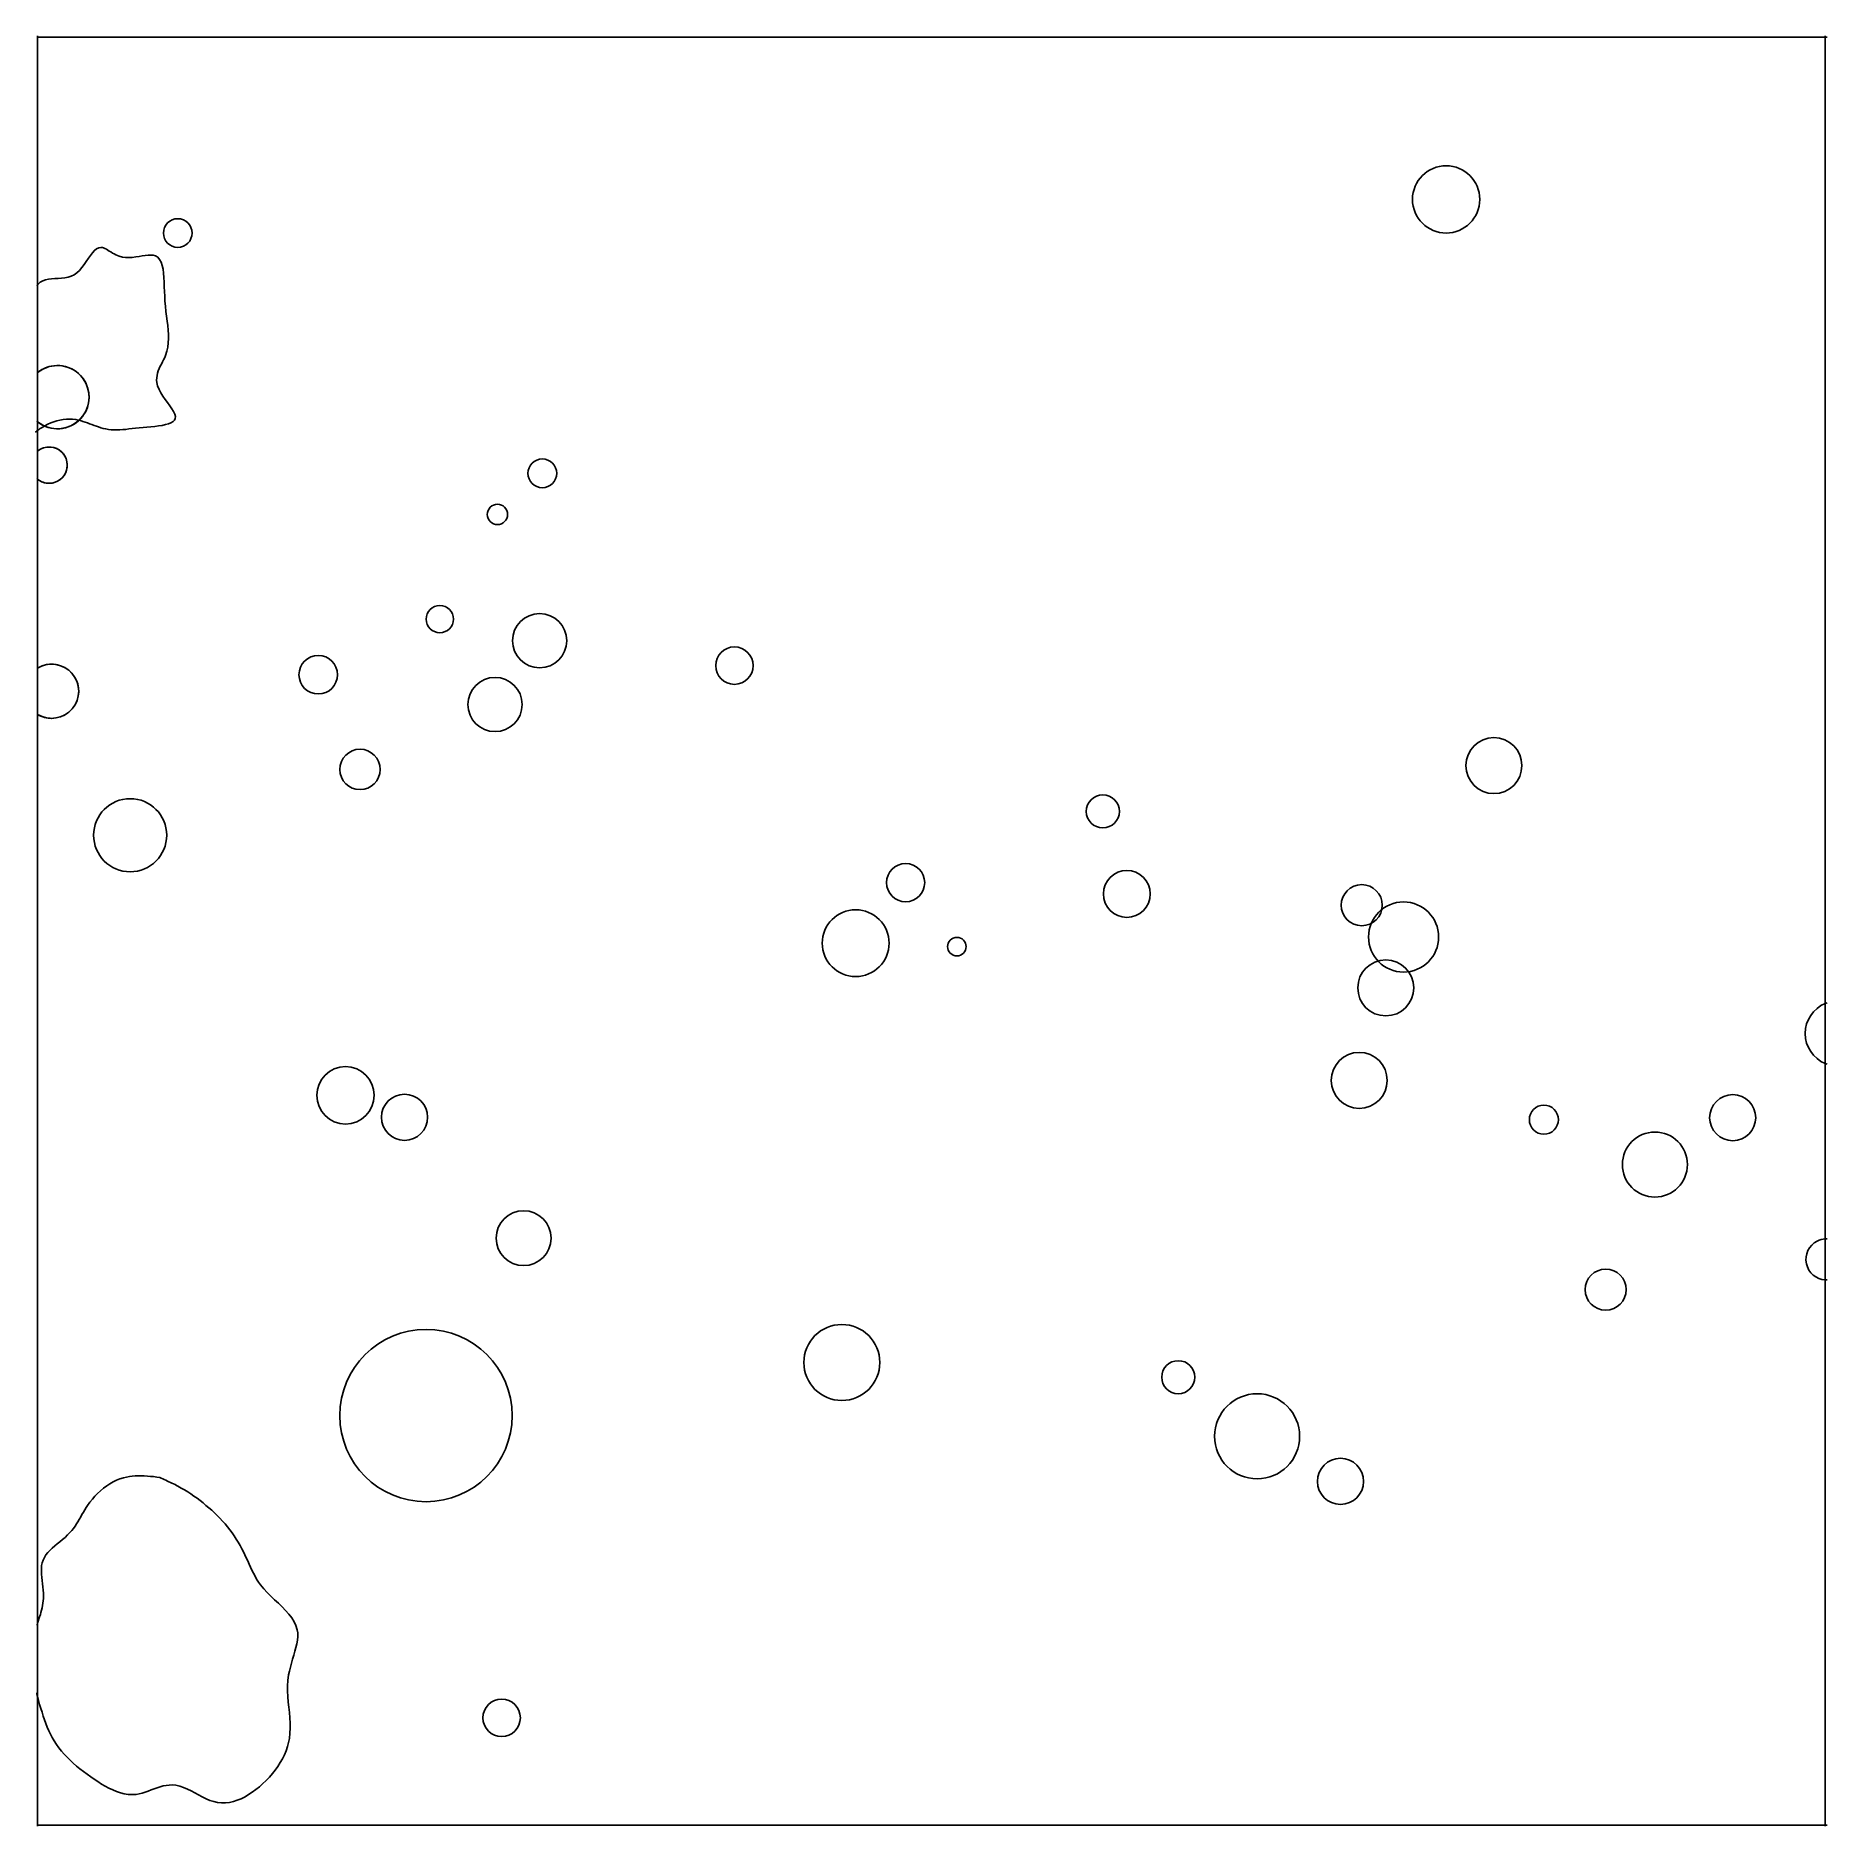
# Model space of a CAD drawing. Extents: x 7.048 to 8.034, y 7.546 to 8.531.
import ezdxf

# ---------------------------------------------------------------- set-up
doc = ezdxf.new("R2010")
doc.units = 0
doc.layers.add('LAYER1', color=7, linetype='CONTINUOUS')
doc.layers.add('LAYER12', color=5, linetype='CONTINUOUS')

msp = doc.modelspace()

# ---------------------------------------------------------------- linework, layer by layer
at = {"layer": 'LAYER1', "color": 7, "linetype": 'CONTINUOUS'}
for points in [[(7.0493, 8.394), (7.0494, 8.394), (7.0494, 8.394), (7.0494, 8.394), (7.0494, 8.3941), (7.0495, 8.3941), (7.0495, 8.3941), (7.0495, 8.3942), (7.0495, 8.3942), (7.0496, 8.3942), (7.0496, 8.3942), (7.0496, 8.3943), (7.0496, 8.3943), (7.0508, 8.3954), (7.0522, 8.3962), (7.0537, 8.3968), (7.0554, 8.3971), (7.0571, 8.3973), (7.0589, 8.3975), (7.0607, 8.3975), (7.0626, 8.3977), (7.0644, 8.3979), (7.0662, 8.3982), (7.0679, 8.3987), (7.0695, 8.3995), (7.071, 8.4006), (7.0724, 8.4019), (7.0737, 8.4035), (7.075, 8.4052), (7.0761, 8.4069), (7.0773, 8.4086), (7.0784, 8.4102), (7.0795, 8.4116), (7.0806, 8.4129), (7.0818, 8.4138), (7.083, 8.4144), (7.0842, 8.4146), (7.085, 8.4145), (7.0857, 8.4143), (7.0864, 8.414), (7.0872, 8.4136), (7.088, 8.4131), (7.0888, 8.4126), (7.0897, 8.4121), (7.0906, 8.4115), (7.0915, 8.411), (7.0924, 8.4105), (7.0933, 8.4101), (7.0943, 8.4097), (7.096, 8.4093), (7.0978, 8.4091), (7.0997, 8.409), (7.1015, 8.4091), (7.1034, 8.4094), (7.1052, 8.4096), (7.1069, 8.4099), (7.1086, 8.4102), (7.1102, 8.4104), (7.1116, 8.4104), (7.113, 8.4103), (7.1142, 8.4099), (7.1155, 8.4092), (7.1165, 8.408), (7.1173, 8.4065), (7.1179, 8.4047), (7.1184, 8.4027), (7.1187, 8.4005), (7.1189, 8.3981), (7.119, 8.3955), (7.1191, 8.3929), (7.1192, 8.3903), (7.1193, 8.3877), (7.1194, 8.3851), (7.1197, 8.3822), (7.12, 8.3794), (7.1203, 8.3767), (7.1206, 8.3741), (7.121, 8.3716), (7.1212, 8.3691), (7.1214, 8.3667), (7.1214, 8.3644), (7.1213, 8.3621), (7.121, 8.3598), (7.1205, 8.3575), (7.1198, 8.3552), (7.1193, 8.354), (7.1187, 8.3528), (7.1181, 8.3516), (7.1175, 8.3504), (7.1169, 8.3492), (7.1163, 8.3479), (7.1158, 8.3467), (7.1154, 8.3454), (7.1151, 8.3441), (7.1149, 8.3429), (7.1148, 8.3416), (7.1149, 8.3403), (7.1154, 8.3384), (7.1162, 8.3365), (7.1172, 8.3346), (7.1183, 8.3328), (7.1196, 8.3309), (7.1209, 8.3292), (7.1221, 8.3274), (7.1232, 8.3258), (7.1241, 8.3243), (7.1248, 8.3229), (7.1252, 8.3216), (7.1251, 8.3205), (7.1247, 8.3196), (7.1239, 8.3188), (7.1227, 8.3181), (7.1214, 8.3176), (7.1197, 8.3171), (7.1179, 8.3167), (7.1159, 8.3164), (7.1139, 8.3161), (7.1117, 8.3159), (7.1095, 8.3157), (7.1074, 8.3155), (7.1053, 8.3153), (7.1033, 8.3151), (7.1014, 8.3149), (7.0996, 8.3147), (7.0979, 8.3145), (7.0962, 8.3144), (7.0946, 8.3143), (7.093, 8.3142), (7.0914, 8.3142), (7.0899, 8.3143), (7.0884, 8.3145), (7.0869, 8.3147), (7.0854, 8.315), (7.0841, 8.3154), (7.0829, 8.3158), (7.0817, 8.3162), (7.0805, 8.3167), (7.0793, 8.3171), (7.078, 8.3176), (7.0768, 8.3181), (7.0755, 8.3185), (7.0742, 8.3189), (7.073, 8.3193), (7.0717, 8.3196), (7.0704, 8.3199), (7.0686, 8.3201), (7.0669, 8.3201), (7.0652, 8.3201), (7.0634, 8.3199), (7.0617, 8.3196), (7.06, 8.3191), (7.0583, 8.3186), (7.0566, 8.318), (7.055, 8.3173), (7.0534, 8.3165), (7.0519, 8.3156), (7.0505, 8.3147), (7.0504, 8.3146), (7.0503, 8.3145), (7.0502, 8.3145), (7.0501, 8.3144), (7.05, 8.3143), (7.0499, 8.3143), (7.0498, 8.3142), (7.0497, 8.3141), (7.0496, 8.314), (7.0495, 8.314), (7.0494, 8.3139), (7.0493, 8.3138)], [(7.049, 8.3936), (7.0491, 8.3936), (7.0491, 8.3936), (7.0491, 8.3937), (7.0491, 8.3937), (7.0492, 8.3937), (7.0492, 8.3938), (7.0492, 8.3938), (7.0492, 8.3938), (7.0493, 8.3939), (7.0493, 8.3939), (7.0493, 8.3939), (7.0493, 8.394), (7.0495, 8.3942), (7.0497, 8.3944), (7.0498, 8.3945), (7.0498, 8.3945), (7.0498, 8.3946), (7.0498, 8.3945), (7.0498, 8.3945), (7.0497, 8.3944), (7.0496, 8.3943), (7.0496, 8.3942), (7.0495, 8.3941), (7.0493, 8.394)], [(7.0493, 8.394), (7.0493, 8.394), (7.0493, 8.394), (7.0493, 8.394), (7.0493, 8.394), (7.0493, 8.394), (7.0493, 8.394), (7.0493, 8.394), (7.0493, 8.394), (7.0493, 8.394), (7.0493, 8.394), (7.0493, 8.394), (7.0493, 8.394), (7.0493, 8.394), (7.0493, 8.394), (7.0493, 8.394), (7.0493, 8.394), (7.0493, 8.394), (7.0493, 8.394), (7.0493, 8.394), (7.0493, 8.394), (7.0493, 8.394), (7.0493, 8.394), (7.0493, 8.394), (7.0493, 8.394)], [(7.0493, 8.3138), (7.0493, 8.3138), (7.0493, 8.3138), (7.0493, 8.3138), (7.0492, 8.3138), (7.0492, 8.3137), (7.0492, 8.3137), (7.0492, 8.3137), (7.0491, 8.3137), (7.0491, 8.3137), (7.0491, 8.3136), (7.0491, 8.3136), (7.049, 8.3136), (7.0488, 8.3134), (7.0486, 8.3133), (7.0485, 8.3132), (7.0484, 8.3132), (7.0484, 8.3131), (7.0484, 8.3131), (7.0485, 8.3132), (7.0485, 8.3132), (7.0486, 8.3133), (7.0488, 8.3134), (7.0489, 8.3135), (7.049, 8.3136)], [(7.0493, 7.6576), (7.0497, 7.6588), (7.0501, 7.66), (7.0505, 7.6612), (7.0509, 7.6624), (7.0512, 7.6636), (7.0515, 7.6649), (7.0518, 7.6661), (7.0521, 7.6674), (7.0523, 7.6686), (7.0525, 7.6699), (7.0526, 7.6712), (7.0526, 7.6725), (7.0526, 7.6742), (7.0525, 7.6759), (7.0523, 7.6777), (7.0521, 7.6794), (7.0519, 7.6812), (7.0517, 7.6829), (7.0516, 7.6846), (7.0515, 7.6862), (7.0515, 7.6879), (7.0516, 7.6894), (7.0519, 7.6909), (7.0524, 7.6924), (7.0531, 7.6938), (7.0539, 7.6952), (7.055, 7.6965), (7.0562, 7.6978), (7.0574, 7.699), (7.0588, 7.7002), (7.0602, 7.7014), (7.0617, 7.7025), (7.0631, 7.7037), (7.0645, 7.7049), (7.0659, 7.7062), (7.0672, 7.7075), (7.0682, 7.7086), (7.0691, 7.7098), (7.07, 7.711), (7.0708, 7.7123), (7.0716, 7.7135), (7.0723, 7.7148), (7.0731, 7.7161), (7.0738, 7.7174), (7.0746, 7.7187), (7.0753, 7.72), (7.0761, 7.7213), (7.0769, 7.7225), (7.0782, 7.7243), (7.0795, 7.7259), (7.0809, 7.7275), (7.0824, 7.7291), (7.084, 7.7305), (7.0856, 7.7319), (7.0874, 7.7332), (7.0891, 7.7343), (7.0909, 7.7354), (7.0928, 7.7363), (7.0947, 7.7371), (7.0967, 7.7377), (7.0983, 7.7381), (7.0999, 7.7383), (7.1015, 7.7385), (7.1031, 7.7387), (7.1048, 7.7387), (7.1065, 7.7387), (7.1081, 7.7387), (7.1098, 7.7386), (7.1115, 7.7384), (7.1132, 7.7383), (7.1149, 7.7381), (7.1166, 7.7379)], [(7.1166, 7.7379), (7.1174, 7.7375), (7.1183, 7.7371), (7.1191, 7.7367), (7.12, 7.7363), (7.1208, 7.7359), (7.1216, 7.7355), (7.1225, 7.7351), (7.1233, 7.7347), (7.1241, 7.7343), (7.125, 7.7339), (7.1258, 7.7335), (7.1266, 7.733), (7.1284, 7.732), (7.1302, 7.731), (7.132, 7.7299), (7.1337, 7.7288), (7.1354, 7.7276), (7.1371, 7.7264), (7.1388, 7.7251), (7.1404, 7.7238), (7.142, 7.7225), (7.1436, 7.7212), (7.1452, 7.7198), (7.1467, 7.7183), (7.1482, 7.7169), (7.1496, 7.7154), (7.1511, 7.7138), (7.1525, 7.7123), (7.1538, 7.7107), (7.1551, 7.709), (7.1564, 7.7074), (7.1576, 7.7057), (7.1587, 7.7039), (7.1598, 7.7022), (7.1609, 7.7004), (7.1618, 7.6986), (7.1627, 7.6969), (7.1634, 7.6953), (7.1642, 7.6936), (7.165, 7.6919), (7.1657, 7.6902), (7.1665, 7.6885), (7.1672, 7.6868), (7.1681, 7.6852), (7.169, 7.6835), (7.1699, 7.6819), (7.1709, 7.6803), (7.172, 7.6788), (7.1738, 7.6766), (7.1757, 7.6746), (7.1777, 7.6725), (7.1798, 7.6705), (7.1819, 7.6686), (7.1839, 7.6666), (7.1858, 7.6646), (7.1876, 7.6626), (7.1892, 7.6606), (7.1905, 7.6585), (7.1915, 7.6564), (7.1922, 7.6541), (7.1925, 7.6523), (7.1925, 7.6503), (7.1923, 7.6484), (7.192, 7.6463), (7.1915, 7.6443), (7.191, 7.6422), (7.1903, 7.64), (7.1897, 7.6379), (7.1891, 7.6357), (7.1885, 7.6335), (7.1879, 7.6313), (7.1875, 7.6292), (7.1871, 7.6262), (7.1869, 7.6232), (7.1869, 7.6202), (7.1871, 7.6173), (7.1873, 7.6143), (7.1876, 7.6114), (7.1879, 7.6085), (7.1881, 7.6056), (7.1883, 7.6027), (7.1883, 7.5999), (7.1882, 7.5971), (7.1879, 7.5943), (7.1874, 7.592), (7.1868, 7.5898), (7.1861, 7.5875), (7.1852, 7.5853), (7.1841, 7.5831), (7.1829, 7.581), (7.1816, 7.5789), (7.1801, 7.5769), (7.1786, 7.5749), (7.1769, 7.573), (7.1751, 7.5711), (7.1732, 7.5693), (7.1714, 7.5677), (7.1695, 7.5661), (7.1675, 7.5647), (7.1655, 7.5634), (7.1635, 7.5622), (7.1614, 7.5611), (7.1592, 7.5603), (7.1571, 7.5596), (7.1549, 7.5591), (7.1527, 7.5588), (7.1506, 7.5588), (7.1484, 7.559), (7.1463, 7.5595), (7.1442, 7.5602), (7.1421, 7.5611), (7.14, 7.5621), (7.138, 7.5632), (7.1359, 7.5644), (7.1338, 7.5654), (7.1318, 7.5664), (7.1297, 7.5673), (7.1276, 7.568), (7.1255, 7.5685), (7.1234, 7.5687), (7.1218, 7.5686), (7.1202, 7.5684), (7.1185, 7.5681), (7.1169, 7.5676), (7.1152, 7.5671), (7.1136, 7.5665), (7.1119, 7.5659), (7.1103, 7.5653), (7.1086, 7.5647), (7.1069, 7.5642), (7.1053, 7.5638), (7.1036, 7.5635), (7.1014, 7.5634), (7.0993, 7.5635), (7.0971, 7.5638), (7.095, 7.5643), (7.0928, 7.565), (7.0907, 7.5659), (7.0886, 7.5669), (7.0866, 7.568), (7.0845, 7.5692), (7.0825, 7.5705), (7.0805, 7.5718), (7.0786, 7.5732), (7.0766, 7.5747), (7.0746, 7.5761), (7.0727, 7.5776), (7.0708, 7.5791), (7.069, 7.5807), (7.0673, 7.5823), (7.0656, 7.5839), (7.064, 7.5856), (7.0625, 7.5873), (7.061, 7.5891), (7.0597, 7.591), (7.0585, 7.5929), (7.0574, 7.5947), (7.0564, 7.5966), (7.0555, 7.5985), (7.0547, 7.6005), (7.0539, 7.6025), (7.0531, 7.6045), (7.0524, 7.6066), (7.0518, 7.6087), (7.0511, 7.6108), (7.0505, 7.6129), (7.0499, 7.6151), (7.0493, 7.6172)], [(7.049, 7.6565), (7.0491, 7.6566), (7.0491, 7.6567), (7.0491, 7.6568), (7.0491, 7.6569), (7.0492, 7.657), (7.0492, 7.6571), (7.0492, 7.6572), (7.0493, 7.6572), (7.0493, 7.6573), (7.0493, 7.6574), (7.0493, 7.6575), (7.0493, 7.6575), (7.0494, 7.6578), (7.0495, 7.658), (7.0495, 7.6581), (7.0495, 7.6582), (7.0496, 7.6582), (7.0495, 7.6582), (7.0495, 7.6581), (7.0495, 7.6581), (7.0495, 7.658), (7.0494, 7.6578), (7.0494, 7.6577), (7.0493, 7.6575)], [(7.049, 7.6565), (7.049, 7.6565), (7.049, 7.6565), (7.049, 7.6565), (7.049, 7.6565), (7.049, 7.6565), (7.049, 7.6565), (7.049, 7.6565), (7.049, 7.6565), (7.049, 7.6565), (7.049, 7.6565), (7.049, 7.6565), (7.049, 7.6565), (7.049, 7.6565), (7.049, 7.6565), (7.049, 7.6565), (7.049, 7.6565), (7.049, 7.6565), (7.049, 7.6565), (7.049, 7.6565), (7.049, 7.6565), (7.049, 7.6565), (7.049, 7.6565), (7.049, 7.6565), (7.049, 7.6565)], [(7.049, 7.6565), (7.049, 7.6565), (7.049, 7.6565), (7.049, 7.6565), (7.049, 7.6565), (7.049, 7.6565), (7.049, 7.6565), (7.049, 7.6565), (7.049, 7.6565), (7.049, 7.6565), (7.049, 7.6565), (7.049, 7.6565), (7.049, 7.6565), (7.049, 7.6565), (7.049, 7.6565), (7.049, 7.6565), (7.049, 7.6565), (7.049, 7.6565), (7.049, 7.6565), (7.049, 7.6565), (7.049, 7.6565), (7.049, 7.6565), (7.049, 7.6565), (7.049, 7.6565), (7.049, 7.6565)], [(7.0493, 7.6575), (7.0493, 7.6575), (7.0493, 7.6575), (7.0493, 7.6575), (7.0493, 7.6575), (7.0493, 7.6575), (7.0493, 7.6575), (7.0493, 7.6575), (7.0493, 7.6575), (7.0493, 7.6575), (7.0493, 7.6576), (7.0493, 7.6576), (7.0493, 7.6576), (7.0493, 7.6579), (7.0493, 7.6581), (7.0493, 7.6583), (7.0493, 7.6584), (7.0493, 7.6584), (7.0493, 7.6584), (7.0493, 7.6583), (7.0493, 7.6582), (7.0493, 7.6581), (7.0493, 7.6579), (7.0493, 7.6577), (7.0493, 7.6576)], [(7.049, 7.6184), (7.049, 7.6184), (7.049, 7.6184), (7.049, 7.6184), (7.049, 7.6184), (7.049, 7.6184), (7.049, 7.6184), (7.049, 7.6184), (7.049, 7.6184), (7.049, 7.6184), (7.049, 7.6184), (7.049, 7.6184), (7.049, 7.6184), (7.049, 7.6187), (7.049, 7.619), (7.049, 7.6191), (7.049, 7.6192), (7.049, 7.6193), (7.049, 7.6192), (7.049, 7.6192), (7.049, 7.6191), (7.049, 7.6189), (7.049, 7.6188), (7.049, 7.6186), (7.049, 7.6184)], [(7.0493, 7.6172), (7.0493, 7.6173), (7.0493, 7.6174), (7.0493, 7.6175), (7.0492, 7.6176), (7.0492, 7.6178), (7.0492, 7.6179), (7.0491, 7.618), (7.0491, 7.6181), (7.0491, 7.6181), (7.0491, 7.6182), (7.0491, 7.6183), (7.049, 7.6184), (7.049, 7.6186), (7.0489, 7.6188), (7.0489, 7.619), (7.0489, 7.619), (7.0489, 7.6191), (7.0489, 7.619), (7.0489, 7.619), (7.0489, 7.6189), (7.0489, 7.6188), (7.049, 7.6187), (7.049, 7.6185), (7.049, 7.6184)], [(7.049, 7.6184), (7.049, 7.6184), (7.049, 7.6184), (7.049, 7.6184), (7.049, 7.6184), (7.049, 7.6184), (7.049, 7.6184), (7.049, 7.6184), (7.049, 7.6184), (7.049, 7.6184), (7.049, 7.6184), (7.049, 7.6184), (7.049, 7.6184), (7.049, 7.6184), (7.049, 7.6184), (7.049, 7.6184), (7.049, 7.6184), (7.049, 7.6184), (7.049, 7.6184), (7.049, 7.6184), (7.049, 7.6184), (7.049, 7.6184), (7.049, 7.6184), (7.049, 7.6184), (7.049, 7.6184)], [(7.0493, 7.6172), (7.0493, 7.6172), (7.0493, 7.6172), (7.0493, 7.6172), (7.0493, 7.6172), (7.0493, 7.6172), (7.0493, 7.6172), (7.0493, 7.6172), (7.0493, 7.6172), (7.0493, 7.6172), (7.0493, 7.6172), (7.0493, 7.6172), (7.0493, 7.6172), (7.0493, 7.6172), (7.0493, 7.6172), (7.0493, 7.6172), (7.0493, 7.6172), (7.0493, 7.6172), (7.0493, 7.6172), (7.0493, 7.6172), (7.0493, 7.6172), (7.0493, 7.6172), (7.0493, 7.6172), (7.0493, 7.6172), (7.0493, 7.6172)], [(7.0493, 7.6172), (7.0493, 7.6172), (7.0493, 7.6172), (7.0493, 7.6172), (7.0493, 7.6172), (7.0493, 7.6172), (7.0493, 7.6172), (7.0493, 7.6172), (7.0493, 7.6172), (7.0493, 7.6172), (7.0493, 7.6172), (7.0493, 7.6172), (7.0493, 7.6172), (7.0493, 7.6169), (7.0493, 7.6166), (7.0493, 7.6165), (7.0493, 7.6164), (7.0493, 7.6164), (7.0493, 7.6164), (7.0493, 7.6164), (7.0493, 7.6166), (7.0493, 7.6167), (7.0493, 7.6169), (7.0493, 7.617), (7.0493, 7.6172)]]:
    msp.add_lwpolyline(points, dxfattribs=at)
for centre, radius in [((7.8244, 8.441), 0.0185), ((7.1265, 8.4225), 0.0079), ((7.3271, 8.2903), 0.0079), ((7.3024, 8.2677), 0.0056), ((7.2707, 8.2101), 0.0075), ((7.3256, 8.1982), 0.0149), ((7.4328, 8.1845), 0.0103), ((7.2038, 8.1795), 0.0106), ((7.3011, 8.1631), 0.0149), ((7.8507, 8.1295), 0.0154), ((7.2268, 8.1274), 0.0111), ((7.6355, 8.1043), 0.0091), ((7.1003, 8.0912), 0.0201), ((7.527, 8.0651), 0.0105), ((7.6487, 8.0589), 0.0129), ((7.778, 8.0527), 0.0113), ((7.801, 8.0352), 0.0193), ((7.4995, 8.0318), 0.0184), ((7.5552, 8.0299), 0.0051), ((7.7912, 8.0072), 0.0154), ((7.7766, 7.9563), 0.0154), ((7.2188, 7.9481), 0.0158), ((7.2513, 7.936), 0.0127), ((7.9821, 7.9358), 0.0127), ((7.8782, 7.9347), 0.008), ((7.9393, 7.91), 0.0179), ((7.3168, 7.8695), 0.0151), ((7.9122, 7.8412), 0.0113), ((7.2631, 7.7719), 0.0474), ((7.4919, 7.8011), 0.0209), ((7.677, 7.793), 0.0091), ((7.7204, 7.7605), 0.0234), ((7.7663, 7.7357), 0.0127), ((7.3047, 7.6056), 0.0103)]:
    msp.add_circle(centre, radius, dxfattribs=at)
for centre, radius, start, end in [((7.0603, 8.3322), 0.0174, -128.8507, 90.6322), ((7.0603, 8.3322), 0.0174, 90.6321, 128.8416), ((7.0603, 8.3322), 0.0174, -128.8507, 128.8418), ((7.0603, 8.3322), 0.0174, -130.1819, -128.8504), ((7.0603, 8.3322), 0.0174, -130.1819, -128.8504), ((7.0557, 8.2948), 0.01, -89.3798, 129.6833), ((7.0557, 8.2948), 0.01, -129.6959, 129.684), ((7.0557, 8.2948), 0.01, -132.0782, -129.6988), ((7.0557, 8.2948), 0.01, -132.0782, -129.6988), ((7.0557, 8.2948), 0.01, -129.6959, -89.3797), ((7.0571, 8.1704), 0.0149, -89.3611, 121.2011), ((7.0571, 8.1704), 0.0149, -121.1992, 121.2011), ((7.0571, 8.1704), 0.0149, -122.6226, -121.1996), ((7.0571, 8.1704), 0.0149, -122.6226, -121.1996), ((7.0571, 8.1704), 0.0149, -121.1992, -89.361), ((8.0399, 7.9821), 0.0179, 112.4589, -112.4594), ((8.0399, 7.9821), 0.0179, 109.0236, 112.4583), ((8.0399, 7.9821), 0.0179, -112.4594, -109.0251), ((8.0337, 7.8578), 0.0113, 117.2319, -93.1769), ((8.0337, 7.8578), 0.0113, 93.1768, 117.2308), ((8.0337, 7.8578), 0.0113, 88.0884, 93.1773), ((8.0337, 7.8578), 0.0113, -93.1768, -88.0888)]:
    msp.add_arc(centre, radius, start, end, dxfattribs=at)
at = {"layer": 'LAYER12', "color": 5, "linetype": 'CONTINUOUS'}
for points in [[(7.049, 8.5302), (7.0493, 8.5302)], [(7.0493, 8.5302), (7.0493, 8.531)], [(7.0493, 8.5302), (8.033, 8.5302)], [(7.0493, 7.548), (7.0493, 8.5302)], [(8.033, 8.531), (8.033, 7.546)], [(8.033, 8.5302), (8.034, 8.5302)], [(7.0493, 7.5465), (7.049, 7.5465)], [(7.0493, 7.5465), (7.0493, 7.548)], [(8.0321, 7.5465), (7.0493, 7.5465)], [(7.0493, 7.546), (7.0493, 7.5465)], [(7.0493, 7.546), (7.0493, 7.546)], [(7.0493, 7.546), (7.0493, 7.546)], [(8.033, 7.5465), (8.0321, 7.5465)], [(8.034, 7.5465), (8.033, 7.5465)]]:
    msp.add_lwpolyline(points, dxfattribs=at)

doc.saveas('drawing.dxf')
